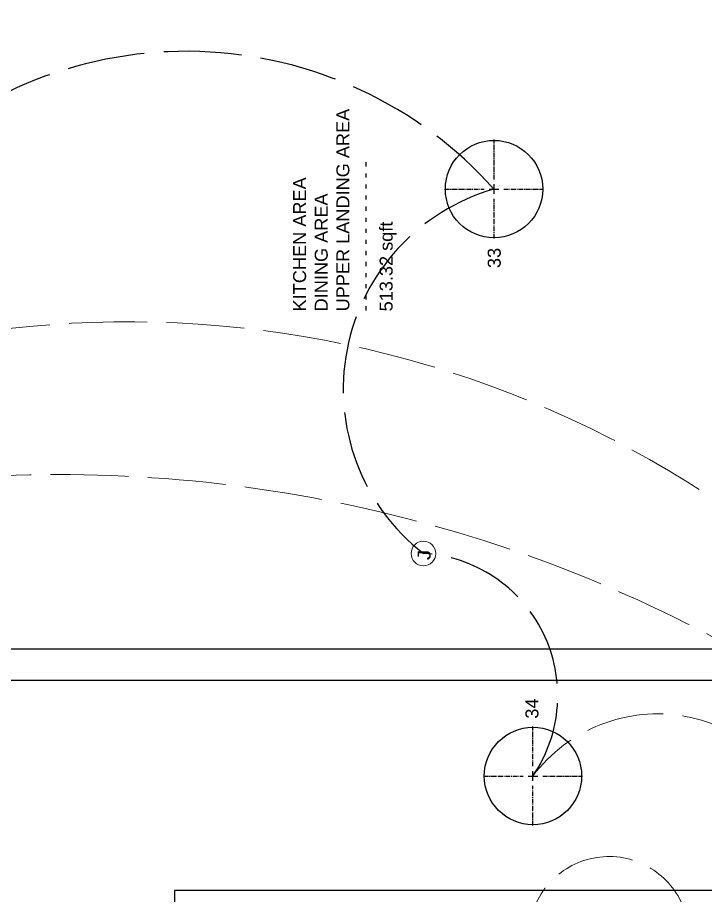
# Model space of a CAD drawing. Header units: inches. Extents: x 12 to 619, y -4 to 515.
# Drawn here: x 197.6 to 303.6, y 173.2 to 308.4 of the extents above; entities that cross this region are included whole.
import ezdxf

# ---------------------------------------------------------------- set-up
doc = ezdxf.new("R2010")
doc.units = ezdxf.units.IN
doc.header["$MEASUREMENT"] = 0
doc.linetypes.add('ACAD_ISO02W100', pattern=[15, 12, -3])
doc.linetypes.add('CENTER2', pattern=[1.125, 0.75, -0.125, 0.125, -0.125])
for name, color, linetype, lineweight in [('A101-Floorplan-1st-floor', 7, 'Continuous', 9), ('A201-Floorplan-2nd-floor', 7, 'Continuous', 9), ('A201-Text', 7, 'Continuous', 9), ('E201-Electrical-2nd-floor', 7, 'Continuous', 9)]:
    doc.layers.add(name, color=color, linetype=linetype, lineweight=lineweight)
doc.styles.add('Reg', font='Courier New.ttf', dxfattribs={"height": 1})
doc.styles.get("Standard").update_dxf_attribs({"font": 'Arial.ttf', "height": 2})

# ---------------------------------------------------------------- blocks, each defined once
blk = doc.blocks.new('*U133')
at = {"layer": 'E201-Electrical-2nd-floor', "color": 0, "linetype": 'CENTER2', "lineweight": -3, "transparency": 16777216}
for p, q in [((0, 1.5), (0, 7.62)), ((-7.62, 0), (-1.5, 0)), ((1.5, 0), (7.62, 0)), ((0, -7.62), (0, -1.5))]:
    blk.add_line(p, q, dxfattribs=at)
at = {"layer": 'E201-Electrical-2nd-floor', "color": 0, "linetype": 'Continuous', "lineweight": -3, "transparency": 16777216}
for p, q in [((-0.75, 0), (0.75, 0)), ((0, -0.75), (0, 0.75))]:
    blk.add_line(p, q, dxfattribs=at)
blk = doc.blocks.new('L2-ceiling-led-33')
at = {"layer": 'E201-Electrical-2nd-floor', "lineweight": -3}
blk.add_circle((0, 0, -93.62), 7.5, dxfattribs=at)
at = {"layer": 'E201-Electrical-2nd-floor', "linetype": 'CENTER2', "lineweight": -3, "rotation": 270}
blk.add_blockref('*U133', (0, 0, -93.62), dxfattribs=at)
blk = doc.blocks.new('L2-ceiling-led-34')
at = {"layer": 'E201-Electrical-2nd-floor', "linetype": 'CENTER2', "lineweight": -3}
for p, q in [((0, 7.62, -94.12), (0, 1.5, -94.12)), ((-7.62, 0, -94.12), (-1.5, 0, -94.12)), ((1.5, 0, -94.12), (7.62, 0, -94.12)), ((0, -1.5, -94.12), (0, -7.62, -94.12))]:
    blk.add_line(p, q, dxfattribs=at)
at = {"layer": 'E201-Electrical-2nd-floor', "linetype": 'Continuous', "lineweight": -3}
for p, q in [((-0.75, 0, -94.12), (0.75, 0, -94.12)), ((0, 0.75, -94.12), (0, -0.75, -94.12))]:
    blk.add_line(p, q, dxfattribs=at)
at = {"layer": 'E201-Electrical-2nd-floor', "lineweight": -3}
blk.add_circle((0, 0, -94.12), 7.5, dxfattribs=at)
blk = doc.blocks.new('L3-209')
at = {"layer": 'E201-Electrical-2nd-floor'}
blk.add_circle((0, 0), 1.9, dxfattribs=at)
at = {"layer": 'E201-Electrical-2nd-floor', "lineweight": 5, "style": 'Reg'}
blk.add_text('J', height=2, dxfattribs=at).set_placement((-1.25, -1.11))

msp = doc.modelspace()

# ---------------------------------------------------------------- linework, layer by layer
at = {"layer": 'A101-Floorplan-1st-floor', "lineweight": -3}
msp.add_line((95.44, 206.32), (319.82, 206.32), dxfattribs=at)
msp.add_lwpolyline([(278.32, 349.82), (315.07, 349.82), (315.07, 211.07), (58.07, 211.07), (58.07, 454.25), (280.22, 454.25), (280.22, 349.82)], dxfattribs=at)
at = {"layer": 'A201-Floorplan-2nd-floor', "lineweight": -3}
msp.add_lwpolyline([(221.79, 173.94), (221.79, 40.03), (95.41, 39.94), (95.41, 351.82), (390.6, 351.82), (390.6, 242.75), (453.45, 242.75), (453.45, 218.25), (439.9, 218.25), (439.9, 152.5), (404.56, 152.5), (404.56, 173.94), (221.78, 173.94)], dxfattribs=at)
at = {"layer": 'E201-Electrical-2nd-floor', "linetype": 'ACAD_ISO02W100', "lineweight": -3}
for centre, radius, start, end in [((223.63, 239.61), 63.55, 41.7589, 134.5372), ((279.87, 251.11), 32.07, 105.9938, 232.0727), ((258.94, 203.93), 21.92, 325.6438, 86.8098)]:
    msp.add_arc(centre, radius, start, end, dxfattribs=at)
at = {"layer": 'E201-Electrical-2nd-floor', "linetype": 'ACAD_ISO02W100', "lineweight": 5}
for centre, radius, start, end in [((214.63, 98.5), 163, 348.7833, 136.9245), ((204.13, 23.03), 214.94, 47.1939, 119.656), ((261.4, 276.38), 177.66, 202.0017, 256.31), ((296.23, 177.08), 24.05, 16.4895, 142.952), ((288.75, 166.8), 12.36, 293.8976, 159.7207)]:
    msp.add_arc(centre, radius, start, end, dxfattribs=at)

# ---------------------------------------------------------------- block references
at = {"layer": 'E201-Electrical-2nd-floor', "lineweight": 5, "rotation": 89.99999999999999}
for name, p in [('L2-ceiling-led-33', (271.04, 281.94, 93.62)), ('L3-209', (260.16, 225.82)), ('L2-ceiling-led-34', (277.04, 191.56, 94.12))]:
    msp.add_blockref(name, p, dxfattribs=at)

# ---------------------------------------------------------------- texts
at = {"layer": 'A201-Text', "lineweight": 5, "insert": (240.08, 263.11), "char_height": 2, "width": 69.688, "attachment_point": 1, "rotation": 90}
msp.add_mtext('KITCHEN AREA\\PDINING AREA\\PUPPER LANDING AREA\\P- - - - - - - - - - - - - -\\P513.32 sqft', dxfattribs=at)
at = {"layer": 'E201-Electrical-2nd-floor', "lineweight": 5}
for s, p in [('33', (272.07, 269.78)), ('34', (277.88, 200.39))]:
    msp.add_text(s, height=2, rotation=90, dxfattribs=at).set_placement(p)

doc.saveas('drawing.dxf')
